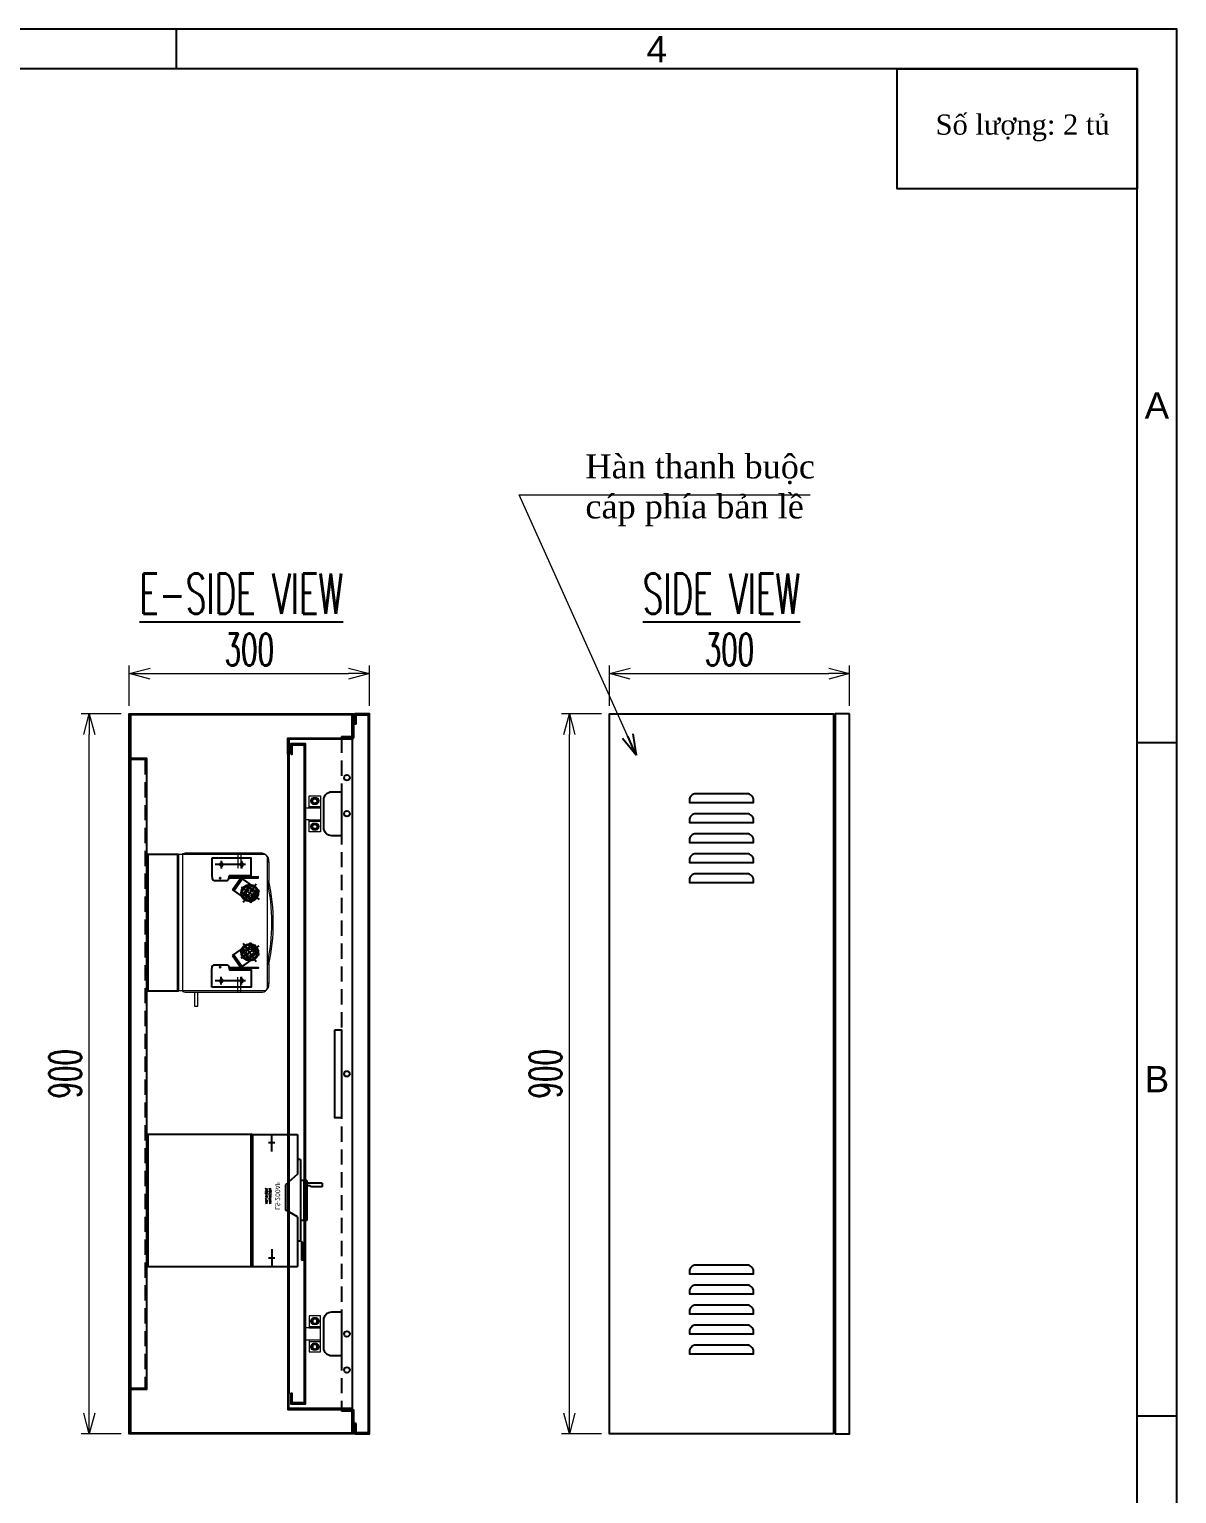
# Model space of a CAD drawing. Header units: millimetres. Extents: x -208796 to -83323, y 30910 to 103951.
# Drawn here: x -109908 to -108474, y 32545 to 34375 of the extents above; entities that cross this region are included whole.
import ezdxf
from ezdxf.enums import TextEntityAlignment as Align

# ---------------------------------------------------------------- set-up
doc = ezdxf.new("R2010")
doc.units = ezdxf.units.MM
doc.header["$LTSCALE"] = 3
for name, pattern in [('ACAD_ISO04W100', [30, 24, -3, 0, -3]), ('CENTER', [50.8, 31.75, -6.35, 6.35, -6.35]), ('HIDDEN', [9.525, 6.35, -3.175])]:
    doc.linetypes.add(name, pattern=pattern)
for name, color, linetype in [('1-EMC-ACESS', 4, 'Continuous'), ('@.TEXT', 7, 'Continuous'), ('@.VISIBLE', 7, 'Continuous'), ('B', 1, 'Continuous'), ('C', 1, 'CENTER'), ('centerline', 6, 'ACAD_ISO04W100'), ('dim', 7, 'Continuous'), ('equipments', 2, 'Continuous'), ('LIN', 7, 'Continuous'), ('OBJECT', 7, 'Continuous'), ('TEXT', 7, 'Continuous')]:
    doc.layers.add(name, color=color, linetype=linetype)
doc.layers.add('Thiet bi', color=7, linetype='Continuous', lineweight=9)
doc.styles.add('Ann_w01', font='romans.shx', dxfattribs={"width": 0.6, "bigfont": 'chineset.shx'})
doc.styles.add('Arial', font='arial.ttf')
doc.styles.add('HW_Standard', font='complex.shx', dxfattribs={"width": 0.9})
doc.styles.add('Tahoma (Input Text)', font='tahoma.ttf')
doc.dimstyles.new('Dim 01_SC20', dxfattribs={"dimscale": 20, "dimtxt": 2, "dimasz": 1.3, "dimexe": 0.5, "dimexo": 0.5, "dimgap": 0.5, "dimtad": 1, "dimdec": 1, "dimzin": 12, "dimdsep": 46, "dimtxsty": 'Ann_w01', "dimblk": 'OPEN30', "dimcen": 1.5, "dimclrd": 6, "dimclre": 6, "dimclrt": 3, "dimadec": 1, "dimazin": 3, "dimtm": 1e-09, "dimtfac": 1, "dimtdec": 1, "dimtix": 1, "dimtmove": 0, "dimatfit": 3, "dimldrblk": 'OPEN30', "dimfxl": 0, "dimtolj": 1, "dimlwd": 20, "dimlwe": 20, "dimarcsym": 0})

# ---------------------------------------------------------------- blocks, each defined once
blk = doc.blocks.new('HL025-2.2 Side')
at = {"layer": 'centerline', "lineweight": 0}
blk.add_line((-1, 0), (1, 0), dxfattribs=at)
at = {"layer": 'equipments', "lineweight": 0}
for p, q in [((4.8, 9.25), (18.8, 9.25)), ((4.8, 7.5), (18.8, 7.5)), ((4.8, -7.5), (18.8, -7.5)), ((4.8, -9.25), (18.8, -9.25))]:
    blk.add_line(p, q, dxfattribs=at)
for points in [[(4.8, 7.5), (4.8, 22.5), (18.8, 22.5), (18.8, -22.5), (4.8, -22.5), (4.8, -7.5)], [(4.8, -7.5), (0, -7.5), (0, 7.5), (4.8, 7.5)]]:
    blk.add_lwpolyline(points, dxfattribs=at)
at = {"layer": 'equipments'}
for centre in [(11.8, 16), (11.8, -16)]:
    blk.add_circle(centre, 3, dxfattribs=at)
blk = doc.blocks.new('_Open30')
at = {"color": 0, "linetype": 'ByBlock', "lineweight": -2}
for p, q in [((-1, 0.268), (0, 0)), ((0, 0), (-1, -0.268)), ((0, 0), (-1, 0))]:
    blk.add_line(p, q, dxfattribs=at)
blk = doc.blocks.new('*D189')
at = {"layer": '@.VISIBLE', "color": 6, "lineweight": 20}
for p, q in [((4044.7, 2802.7), (3994.7, 2802.7)), ((4004.7, 1928.7), (4004.7, 2776.7)), ((4044.7, 1902.7), (3994.7, 1902.7))]:
    blk.add_line(p, q, dxfattribs=at)
at = {"layer": 'Defpoints', "color": 0}
for p in [(4004.7, 2802.7), (4054.7, 2802.7), (4054.7, 1902.7)]:
    blk.add_point(p, dxfattribs=at)
at = {"layer": '@.VISIBLE', "color": 6, "lineweight": 20, "xscale": 26, "yscale": 26, "zscale": 26}
for p, rotation in [((4004.7, 2802.7), 90), ((4004.7, 1902.7), 270)]:
    blk.add_blockref('_Open30', p, dxfattribs=dict(at, rotation=rotation))
at = {"layer": '@.VISIBLE', "color": 3, "insert": (3974.7, 2352.7), "char_height": 40, "attachment_point": 5, "rotation": 90, "style": 'Ann_w01'}
blk.add_mtext('\\A1;900', dxfattribs=at)
blk = doc.blocks.new('*D191')
at = {"layer": '@.VISIBLE', "color": 6, "lineweight": 20}
for p, q in [((4054.7, 2812.7), (4054.7, 2862.7)), ((4354.7, 2812.7), (4354.7, 2862.7)), ((4080.7, 2852.7), (4328.7, 2852.7))]:
    blk.add_line(p, q, dxfattribs=at)
at = {"layer": 'Defpoints', "color": 0}
for p in [(4354.7, 2852.7), (4054.7, 2802.7), (4354.7, 2802.7)]:
    blk.add_point(p, dxfattribs=at)
at = {"layer": '@.VISIBLE', "color": 6, "lineweight": 20, "xscale": 26, "yscale": 26, "zscale": 26, "rotation": 180}
blk.add_blockref('_Open30', (4054.7, 2852.7), dxfattribs=at)
at = {"layer": '@.VISIBLE', "color": 6, "lineweight": 20, "xscale": 26, "yscale": 26, "zscale": 26}
blk.add_blockref('_Open30', (4354.7, 2852.7), dxfattribs=at)
at = {"layer": '@.VISIBLE', "color": 3, "insert": (4204.7, 2882.7), "char_height": 40, "attachment_point": 5, "style": 'Ann_w01'}
blk.add_mtext('\\A1;300', dxfattribs=at)
blk = doc.blocks.new('*D192')
at = {"layer": '@.VISIBLE', "color": 6, "lineweight": 20}
for p, q in [((4644.7, 2802.7), (4594.7, 2802.7)), ((4604.7, 1928.7), (4604.7, 2776.7)), ((4644.7, 1902.7), (4594.7, 1902.7))]:
    blk.add_line(p, q, dxfattribs=at)
at = {"layer": 'Defpoints', "color": 0}
for p in [(4604.7, 2802.7), (4654.7, 2802.7), (4654.7, 1902.7)]:
    blk.add_point(p, dxfattribs=at)
at = {"layer": '@.VISIBLE', "color": 6, "lineweight": 20, "xscale": 26, "yscale": 26, "zscale": 26}
for p, rotation in [((4604.7, 2802.7), 90), ((4604.7, 1902.7), 270)]:
    blk.add_blockref('_Open30', p, dxfattribs=dict(at, rotation=rotation))
at = {"layer": '@.VISIBLE', "color": 3, "insert": (4574.7, 2352.7), "char_height": 40, "attachment_point": 5, "rotation": 90, "style": 'Ann_w01'}
blk.add_mtext('\\A1;900', dxfattribs=at)
blk = doc.blocks.new('*D193')
at = {"layer": '@.VISIBLE', "color": 6, "lineweight": 20}
for p, q in [((4654.7, 2812.7), (4654.7, 2862.7)), ((4954.7, 2812.7), (4954.7, 2862.7)), ((4680.7, 2852.7), (4928.7, 2852.7))]:
    blk.add_line(p, q, dxfattribs=at)
at = {"layer": 'Defpoints', "color": 0}
for p in [(4954.7, 2852.7), (4654.7, 2802.7), (4954.7, 2802.7)]:
    blk.add_point(p, dxfattribs=at)
at = {"layer": '@.VISIBLE', "color": 6, "lineweight": 20, "xscale": 26, "yscale": 26, "zscale": 26, "rotation": 180}
blk.add_blockref('_Open30', (4654.7, 2852.7), dxfattribs=at)
at = {"layer": '@.VISIBLE', "color": 6, "lineweight": 20, "xscale": 26, "yscale": 26, "zscale": 26}
blk.add_blockref('_Open30', (4954.7, 2852.7), dxfattribs=at)
at = {"layer": '@.VISIBLE', "color": 3, "insert": (4804.7, 2882.7), "char_height": 40, "attachment_point": 5, "style": 'Ann_w01'}
blk.add_mtext('\\A1;300', dxfattribs=at)
blk = doc.blocks.new('*U187')
at = {"color": 2}
blk.add_lwpolyline([(32, 5.5), (-32, 5.5, 0.414214), (-40, -2.5), (-40, -5.5), (40, -5.5), (40, -2.5, 0.414214)], format="xyb", close=True, dxfattribs=at)
blk = doc.blocks.new('*U188')
at = {"color": 0, "linetype": 'ByBlock', "lineweight": -2}
for p in [(0, 100), (0, 75), (0, 50), (0, 25), (0, 0)]:
    blk.add_blockref('*U187', p, dxfattribs=at)
blk = doc.blocks.new('*U185')
at = {"color": 2}
blk.add_lwpolyline([(32, 5.5), (-32, 5.5, 0.414214), (-40, -2.5), (-40, -5.5), (40, -5.5), (40, -2.5, 0.414214)], format="xyb", close=True, dxfattribs=at)
blk = doc.blocks.new('*U186')
at = {"color": 0, "linetype": 'ByBlock', "lineweight": -2}
for p in [(0, 100), (0, 75), (0, 50), (0, 25), (0, 0)]:
    blk.add_blockref('*U185', p, dxfattribs=at)
blk = doc.blocks.new('ATS 3P 100-200A VITZRO LEFT')
at = {"color": 7, "linetype": 'Continuous', "lineweight": 15}
for p, q in [((-19.9, 189.6), (-19.9, 19.6)), ((87.1, 189.6), (-19.9, 189.6)), ((-14.9, 189.6), (-14.9, 19.6)), ((83.1, 191.5), (-9.9, 191.5)), ((91.1, 23.6), (91.1, 185.6)), ((91.1, 181.5), (93.1, 181.5)), ((91.1, 180.5), (93.1, 180.5)), ((93.1, 180.5), (93.1, 181.5)), ((93.1, 180.5), (93.1, 156.5)), ((93.1, 156.5), (91.1, 156.5)), ((91.1, 156.5), (93.1, 156.5)), ((66.9, 64.2), (66.9, 64.1)), ((91.1, 52.5), (93.1, 52.5)), ((93.1, 52.5), (91.1, 52.5)), ((93.1, 52.5), (93.1, 28.5)), ((-19.9, 19.6), (87.1, 19.6)), ((93.1, 28.5), (91.1, 28.5)), ((93.1, 27.5), (91.1, 27.5)), ((93.1, 27.5), (93.1, 28.5)), ((-9.9, 17.5), (83.1, 17.5)), ((0, 17.5), (0, 0)), ((0, 0), (4, 0)), ((4, 0), (4, 17.5))]:
    blk.add_line(p, q, dxfattribs=at)
at = {"color": 7, "linetype": 'HIDDEN', "lineweight": 15}
for p, q in [((54, 191.5), (54, 169)), ((58, 191.5), (58, 169)), ((54, 17.5), (54, 40)), ((58, 17.5), (58, 40))]:
    blk.add_line(p, q, dxfattribs=at)
at = {"color": 7}
for centre in [(33.5, 177.1), (58.9, 177.1), (33.5, 32), (58.9, 32)]:
    blk.add_circle(centre, 1.5, dxfattribs=at)
at = {"color": 7, "linetype": 'Continuous', "lineweight": 15}
for centre, radius in [((69.1, 141.6), 11), ((69.1, 141.6), 10), ((69.1, 141.6), 10), ((69.1, 141.5), 9.05), ((69.1, 141.5), 9.05), ((69.1, 141.5), 9), ((69.1, 141.6), 4.05), ((69.1, 67.5), 11), ((69.1, 67.5), 11), ((69.1, 67.5), 10), ((69.1, 67.5), 10), ((69.1, 67.5), 9.05), ((69.1, 67.5), 9.05), ((69.1, 67.5), 9), ((69.1, 67.5), 4.05)]:
    blk.add_circle(centre, radius, dxfattribs=at)
for centre, radius, start, end in [((-9.9, 181.5), 10, 90, 126.3269), ((83.1, 181.5), 10, 0, 90), ((87.1, 185.6), 4, 0, 90), ((-153.4, 104.5), 250, 347.9948, 12.0052), ((-153.4, 104.5), 250, 347.9948, 12.0052), ((-153.5, 104.5), 252, 348.0915, 11.9085), ((-9.9, 27.5), 10, 232.5939, 270), ((83.1, 27.5), 10, 270, 0), ((87.1, 23.6), 4, 270, 0)]:
    blk.add_arc(centre, radius, start, end, dxfattribs=at)
at = {"color": 7}
for centre, start, end in [((33.5, 177.1), 270, 180), ((58.9, 177.1), 270, 180), ((33.5, 32), 180, 90), ((58.9, 32), 180, 90)]:
    blk.add_arc(centre, 2, start, end, dxfattribs=at)
at = {"color": 7, "linetype": 'Continuous', "lineweight": 15}
blk.add_open_spline([(93.6, 154), (93.6, 154)], degree=1, dxfattribs=at)
at = {"layer": 'B', "color": 7}
for p, q in [((59.1, 177.1), (26, 177.1)), ((33.5, 181.8), (33.5, 172.4)), ((63.8, 177.1), (54.4, 177.1)), ((58.9, 181.8), (58.9, 172.4)), ((33.5, 27.3), (33.5, 36.7)), ((58.9, 27.3), (58.9, 36.7)), ((59.1, 32), (26, 32)), ((63.8, 32), (54.4, 32))]:
    blk.add_line(p, q, dxfattribs=at)
at = {"layer": 'C', "color": 7}
for p, q in [((58.5, 149), (80.7, 133.4)), ((61, 130), (77.2, 153.1)), ((58.5, 60), (80.7, 75.6)), ((61, 79.1), (77.2, 56))]:
    blk.add_line(p, q, dxfattribs=at)
at = {"layer": 'OBJECT', "color": 7}
for p, q in [((47.6, 145.7), (57.9, 160.4)), ((49.2, 144.5), (59.5, 159.3)), ((57.9, 160.4), (80.8, 144.3)), ((47.6, 145.7), (70.5, 129.6)), ((70.5, 129.6), (80.8, 144.3)), ((47.6, 63.4), (70.5, 79.5)), ((70.5, 79.5), (80.8, 64.7)), ((47.6, 63.4), (57.9, 48.7)), ((49.2, 64.5), (59.5, 49.8)), ((57.9, 48.7), (80.8, 64.7))]:
    blk.add_line(p, q, dxfattribs=at)
for points in [[(21.6, 185.2), (21.6, 163.5), (22.3, 159.6, 0.36397), (25.3, 157.2), (40.1, 157.2, 0.36397), (43, 159.6), (43.7, 163.5), (70.8, 163.5), (70.8, 185.2)], [(21.6, 23.9), (21.6, 45.6), (22.3, 49.4, -0.36397), (25.3, 51.9), (40.1, 51.9, -0.36397), (43, 49.4), (43.7, 45.6), (70.8, 45.6), (70.8, 23.9)]]:
    blk.add_lwpolyline(points, format="xyb", close=True, dxfattribs=at)
for points in [[(43.1, 160.3), (79.7, 160.6, -0.00532), (79.7, 161.6), (43.2, 161.3)], [(43.1, 48.8), (79.7, 48.5, 0.00532), (79.7, 47.5), (43.2, 47.8)]]:
    blk.add_lwpolyline(points, format="xyb", dxfattribs=at)
for points in [[(67.6, 149.9), (77.5, 143), (70.6, 133.2), (60.7, 140.1)], [(67.9, 148.5), (76.1, 142.8), (70.3, 134.6), (62.1, 140.3)], [(67.6, 59.1), (77.5, 66), (70.6, 75.9), (60.7, 69)], [(67.9, 60.5), (76.1, 66.3), (70.3, 74.5), (62.1, 68.7)]]:
    blk.add_lwpolyline(points, close=True, dxfattribs=at)
for centre in [(32.1, 160.2), (32.1, 48.9)]:
    blk.add_circle(centre, 0.75, dxfattribs=at)
for centre, start, end in [((69.1, 141.6), 89.1484, 110.8516), ((69.1, 141.6), 179.1484, 200.8516), ((69.1, 141.6), 269.1484, 290.8516), ((69.1, 141.6), 359.1484, 20.8516), ((69.1, 67.5), 69.1484, 90.8516), ((69.1, 67.5), 159.1484, 180.8516), ((69.1, 67.5), 249.1484, 270.8516), ((69.1, 67.5), 339.1484, 0.8516)]:
    blk.add_arc(centre, 7.25, start, end, dxfattribs=at)
blk = doc.blocks.new('KHUNG BAN VE (Made by Tung)')
at = {"layer": '@.VISIBLE', "color": 8}
for p, q in [((221.25, 207), (221.25, 210)), ((294, 156), (297, 156)), ((294, 105), (297, 105))]:
    blk.add_line(p, q, dxfattribs=at)
for points in [[(0, 0), (297, 0), (297, 210), (0, 210)], [(3, 3), (294, 3), (294, 207), (3, 207)]]:
    blk.add_lwpolyline(points, close=True, dxfattribs=at)
at = {"layer": '@.TEXT', "color": 1, "style": 'Arial'}
for s, p in [('4', (257.625, 208.5)), ('A', (295.5, 181.5)), ('B', (295.5, 130.5))]:
    blk.add_text(s, height=2, dxfattribs=at).set_placement(p, align=Align.MIDDLE_CENTER)
for tag, height, p in [('DESIGNER_NAME', 2, (38, 15.5)), ('PROJECT_CODE', 2, (258.5, 15.5)), ('SCALE', 2, (289, 15.5)), ('APPROVED_NAME', 2, (38, 10.5)), ('CUSTOMER_NAME', 2, (258.5, 10.5)), ('PAGE', 2, (289, 10.5)), ('DRAWING_NAME', 4, (173, 8)), ('TOTAL', 2, (289, 5.5))]:
    blk.add_attdef(tag, text='', height=height, dxfattribs=at).set_placement(p, align=Align.MIDDLE_CENTER)
blk = doc.blocks.new('*U226')
for p, q in [((415, 170), (415, 0)), ((452, 170), (452, 0))]:
    blk.add_line(p, q)
blk.add_lwpolyline([(413.5, 0), (453.5, 0), (453.5, 170), (413.5, 170)], close=True)
blk = doc.blocks.new('*U231')
for p, q in [((416.8, -3108.8), (360.8, -3108.8)), ((360.8, -3108.8), (360.8, -3158.7)), ((416.8, -3108.8), (416.8, -3273.8)), ((356.8, -3140.3), (360.8, -3140.3)), ((360.8, -3158.7), (375.4, -3171.9)), ((329.8, -3169.6), (329.8, -3174.4)), ((329.8, -3169.6), (348.8, -3169.6)), ((329.8, -3174.4), (343.3, -3174.4)), ((343.3, -3174.4), (344.8, -3173.1)), ((344.8, -3173.1), (348.8, -3173.1)), ((348.8, -3166.3), (348.8, -3216.3)), ((348.8, -3166.3), (356.8, -3166.3)), ((352.8, -3166.3), (352.8, -3216.3)), ((375.4, -3171.9), (375.4, -3202.9)), ((348.8, -3216.3), (356.8, -3216.3)), ((360.8, -3211.9), (375.4, -3202.9)), ((360.8, -3211.9), (360.8, -3273.8)), ((356.8, -3242.3), (360.8, -3242.3)), ((416.8, -3273.8), (360.8, -3273.8))]:
    blk.add_line(p, q)
at = {"color": 1}
for p, q in [((392.8, -3130.3), (392.8, -3108.8)), ((388.8, -3119.3), (396.7, -3119.3)), ((392.8, -3252.3), (392.8, -3273.8)), ((388.8, -3263.3), (396.7, -3263.3))]:
    blk.add_line(p, q, dxfattribs=at)
at = {"color": 3}
blk.add_line((356.8, -3140.3), (356.8, -3242.3), dxfattribs=at)
at = {"layer": 'Thiet bi', "color": 1, "linetype": 'HIDDEN', "ltscale": 10}
for points in [[(352.3, -3117.5), (352.3, -3140.5), (350.8, -3138.8), (350.8, -3115.8)], [(352.3, -3117.5), (352.3, -3140.5), (350.8, -3138.8), (350.8, -3115.8)], [(355.8, -3265), (355.8, -3242.1), (354.3, -3243.8), (354.3, -3266.7)], [(355.8, -3265), (355.8, -3242.1), (354.3, -3243.8), (354.3, -3266.7)]]:
    blk.add_lwpolyline(points, close=True, dxfattribs=at)
at = {"color": 251, "style": 'HW_Standard', "width": 0.9}
for s, p in [('ABN,ABE200c', (395.9, -3195.8)), ('ABS,ABH200c', (400.4, -3195.8))]:
    blk.add_text(s, height=2.5, rotation=90, dxfattribs=at).set_placement(p)
at = {"layer": 'TEXT', "insert": (382.3, -3168.2), "char_height": 6, "attachment_point": 3, "rotation": 90, "style": 'Tahoma (Input Text)'}
blk.add_mtext_dynamic_manual_height_columns('LS-200AF', width=11.015, gutter_width=1, heights=[0], dxfattribs=at)
blk = doc.blocks.new('*U232')
for p, q in [((360, 165), (360, 0)), ((489, 165), (489, 0))]:
    blk.add_line(p, q)
blk.add_lwpolyline([(358.5, 0), (490.5, 0), (490.5, 165), (358.5, 165)], close=True)
blk = doc.blocks.new('*U184')
at = {"layer": '@.VISIBLE', "color": 4}
for p, q in [((4338.25, 2789.66), (4336.75, 2789.66)), ((4338.25, 1915.66), (4336.75, 1915.66))]:
    blk.add_line(p, q, dxfattribs=at)
at = {"layer": '@.VISIBLE'}
for p, q in [((4319.75, 2774.16), (4319.75, 2772.66)), ((4319.75, 1932.66), (4319.75, 1931.16))]:
    blk.add_line(p, q, dxfattribs=at)
at = {"layer": '@.VISIBLE', "linetype": 'HIDDEN'}
blk.add_line((4319.75, 2772.66), (4319.75, 1932.66), dxfattribs=at)
at = {"layer": '@.VISIBLE', "color": 6}
for p, q in [((4333.75, 1934.66), (4333.75, 2770.66)), ((4252.75, 2752.16), (4252.75, 1953.16)), ((4254.25, 2752.16), (4254.25, 1953.16))]:
    blk.add_line(p, q, dxfattribs=at)
at = {"layer": '@.VISIBLE'}
for points in [[(4319.75, 1932.66), (4334.75, 1932.66), (4334.75, 1902.66), (4054.75, 1902.66), (4054.75, 2802.66), (4334.75, 2802.66), (4334.75, 2772.66), (4319.75, 2772.66)], [(4319.75, 2774.16), (4333.25, 2774.16), (4333.25, 2801.16), (4056.25, 2801.16), (4056.25, 1904.16), (4333.25, 1904.16), (4333.25, 1931.16), (4319.75, 1931.16)]]:
    blk.add_lwpolyline(points, dxfattribs=at)
at = {"layer": '@.VISIBLE', "color": 4}
for points in [[(4336.75, 1915.66), (4336.75, 1902.66), (4354.75, 1902.66), (4354.75, 2802.66), (4336.75, 2802.66), (4336.75, 2789.66)], [(4338.25, 2789.66), (4338.25, 2801.16), (4353.25, 2801.16), (4353.25, 1904.16), (4338.25, 1904.16), (4338.25, 1915.66)], [(4256.75, 2752.18), (4258.25, 2752.16), (4258.25, 2763.66), (4273.25, 2763.66), (4273.25, 1941.66), (4258.25, 1941.66), (4258.25, 1953.16), (4256.75, 1953.16), (4256.75, 1940.16), (4274.75, 1940.16), (4274.75, 2765.16), (4256.75, 2765.16), (4256.75, 2752.16)]]:
    blk.add_lwpolyline(points, dxfattribs=at)
at = {"layer": '@.VISIBLE'}
blk.add_lwpolyline([(4934.75, 1902.66), (4654.75, 1902.66), (4654.75, 2802.66), (4934.75, 2802.66)], close=True, dxfattribs=at)
at = {"layer": '@.VISIBLE', "color": 4}
blk.add_lwpolyline([(4954.75, 2802.66), (4936.75, 2802.66), (4936.75, 1902.66), (4954.75, 1902.66)], close=True, dxfattribs=at)
at = {"layer": '@.VISIBLE', "color": 6}
for points in [[(4333.75, 2770.66), (4254.25, 2770.66), (4254.25, 2752.16), (4252.75, 2752.16), (4252.75, 2772.16), (4333.75, 2772.16)], [(4311.75, 2407.66), (4319.75, 2407.66), (4319.75, 2297.66), (4311.75, 2297.66)], [(4333.75, 1934.66), (4254.25, 1934.66), (4254.25, 1953.16), (4252.75, 1953.16), (4252.75, 1933.16), (4333.75, 1933.16)]]:
    blk.add_lwpolyline(points, close=True, dxfattribs=at)
at = {"layer": '@.VISIBLE', "color": 151}
blk.add_lwpolyline([(4056.25, 2747.16), (4076.25, 2747.16), (4076.25, 1958.16), (4056.25, 1958.16)], close=True, dxfattribs=at)
at = {"layer": '@.VISIBLE', "color": 151, "linetype": 'HIDDEN'}
blk.add_lwpolyline([(4056.25, 2745.66), (4074.75, 2745.66), (4074.75, 1959.66), (4056.25, 1959.66)], dxfattribs=at)
at = {"layer": '@.VISIBLE', "color": 6}
for points in [[(4281.55, 2693.66), (4281.55, 2693.66, 0.4142136), (4285.05, 2690.16), (4288.05, 2690.16, 0.4142136), (4291.55, 2693.66), (4291.55, 2693.66, 0.4142136), (4288.05, 2697.16), (4285.05, 2697.16, 0.4142136)], [(4319.75, 2705.16), (4319.75, 2650.16), (4307.75, 2650.16, -0.4142136), (4297.75, 2660.16), (4297.75, 2695.16, -0.4142136), (4307.75, 2705.16)], [(4281.55, 2661.66), (4281.55, 2661.66, 0.4142136), (4285.05, 2658.16), (4288.05, 2658.16, 0.4142136), (4291.55, 2661.66), (4291.55, 2661.66, 0.4142136), (4288.05, 2665.16), (4285.05, 2665.16, 0.4142136)], [(4319.75, 2055.16), (4319.75, 2000.16), (4307.75, 2000.16, -0.4142136), (4297.75, 2010.16), (4297.75, 2045.16, -0.4142136), (4307.75, 2055.16)], [(4281.55, 2043.66), (4281.55, 2043.66, 0.4142136), (4285.05, 2040.16), (4288.05, 2040.16, 0.4142136), (4291.55, 2043.66), (4291.55, 2043.66, 0.4142136), (4288.05, 2047.16), (4285.05, 2047.16, 0.4142136)], [(4281.55, 2011.66), (4281.55, 2011.66, 0.4142136), (4285.05, 2008.16), (4288.05, 2008.16, 0.4142136), (4291.55, 2011.66), (4291.55, 2011.66, 0.4142136), (4288.05, 2015.16), (4285.05, 2015.16, 0.4142136)]]:
    blk.add_lwpolyline(points, format="xyb", close=True, dxfattribs=at)
for centre in [(4326.75, 2722.66), (4326.75, 2677.66), (4326.75, 2352.66), (4326.75, 2027.66), (4326.75, 1982.66)]:
    blk.add_circle(centre, 3.5, dxfattribs=at)
for name, p in [('*U186', (4794.75, 2597.16)), ('*U188', (4794.75, 2008.16))]:
    blk.add_blockref(name, p)
at = {"layer": 'equipments'}
blk.add_blockref('HL025-2.2 Side', (4274.75, 2677.66), dxfattribs=at)
at = {"layer": 'equipments', "xscale": -1, "rotation": 180}
blk.add_blockref('HL025-2.2 Side', (4274.75, 2027.66), dxfattribs=at)
at = {"insert": (4624.71, 3126.68), "char_height": 30, "attachment_point": 1, "style": 'Ann_w01'}
blk.add_mtext_dynamic_manual_height_columns('{\\fTimes New Roman|b0|i0|c0|p18;\\W1;Hàn thanh buộc cáp phía bản lề}', width=338.5833, gutter_width=99.2, heights=[0], dxfattribs=at)
at = {"layer": 'dim', "color": 2, "char_height": 50, "attachment_point": 5, "style": 'Ann_w01'}
for s, insert in [('\\A1;{\\LE-SIDE VIEW}', (4194.75, 2952.66)), ('\\A1;{\\LSIDE VIEW}', (4794.75, 2952.66))]:
    blk.add_mtext(s, dxfattribs=dict(at, insert=insert))
at = {"layer": '@.VISIBLE'}
for base, p1, p2, picture, middle in [((4354.75, 2852.66), (4054.75, 2802.66), (4354.75, 2802.66), '*D191', (4204.75, 2882.66)), ((4954.75, 2852.66), (4654.75, 2802.66), (4954.75, 2802.66), '*D193', (4804.75, 2882.66))]:
    dim = blk.add_linear_dim(base=base, p1=p1, p2=p2, dimstyle='Dim 01_SC20', dxfattribs=at)
    dim.commit()
    dim.dimension.update_dxf_attribs({"geometry": picture, "text_midpoint": middle})
for base, p1, p2, picture, middle in [((4004.75, 2802.66), (4054.75, 1902.66), (4054.75, 2802.66), '*D189', (3974.75, 2352.66)), ((4604.75, 2802.66), (4654.75, 1902.66), (4654.75, 2802.66), '*D192', (4574.75, 2352.66))]:
    dim = blk.add_linear_dim(base=base, p1=p1, p2=p2, angle=90, dimstyle='Dim 01_SC20', dxfattribs=at)
    dim.commit()
    dim.dimension.update_dxf_attribs({"geometry": picture, "text_midpoint": middle})
blk.add_leader([(4688.23, 2750.83), (4541.98, 3076.01), (4905.63, 3076.01)], dimstyle='Dim 01_SC20', override={"dimgap": 0.5, "dimtad": 0})

msp = doc.modelspace()

# ---------------------------------------------------------------- linework, layer by layer
msp.add_lwpolyline([(-108823.42, 34325.33), (-108523.41, 34325.33), (-108523.41, 34175.36), (-108823.42, 34175.36)], close=True)

# ---------------------------------------------------------------- block references
at = {"xscale": -1}
msp.add_blockref('*U231', (-109212, 36102.79), dxfattribs=at)
at = {"layer": '@.VISIBLE', "xscale": 16.5, "yscale": 16.5, "zscale": 16.5}
msp.add_blockref('KHUNG BAN VE (Made by Tung)', (-113374.41, 30909.83), dxfattribs=at)
at = {"layer": '@.VISIBLE'}
for name, p in [('*U184', (-113837.54, 30716.96)), ('*U226', (-110174.74, 33173.5)), ('*U232', (-110119.74, 32829))]:
    msp.add_blockref(name, p, dxfattribs=at)
at = {"layer": 'LIN'}
msp.add_blockref('ATS 3P 100-200A VITZRO LEFT', (-109701.35, 33154), dxfattribs=at)

# ---------------------------------------------------------------- texts
at = {"layer": '1-EMC-ACESS', "color": 1, "linetype": 'ByBlock', "lineweight": -2, "insert": (-108666.51, 34268.35), "char_height": 25.2, "width": 385.9629, "attachment_point": 2, "style": 'Arial'}
msp.add_mtext('{\\fTimes New Roman|b0|i0|c163|p18;\\C7;Số lượng: 2 tủ }', dxfattribs=at)

doc.saveas('drawing.dxf')
